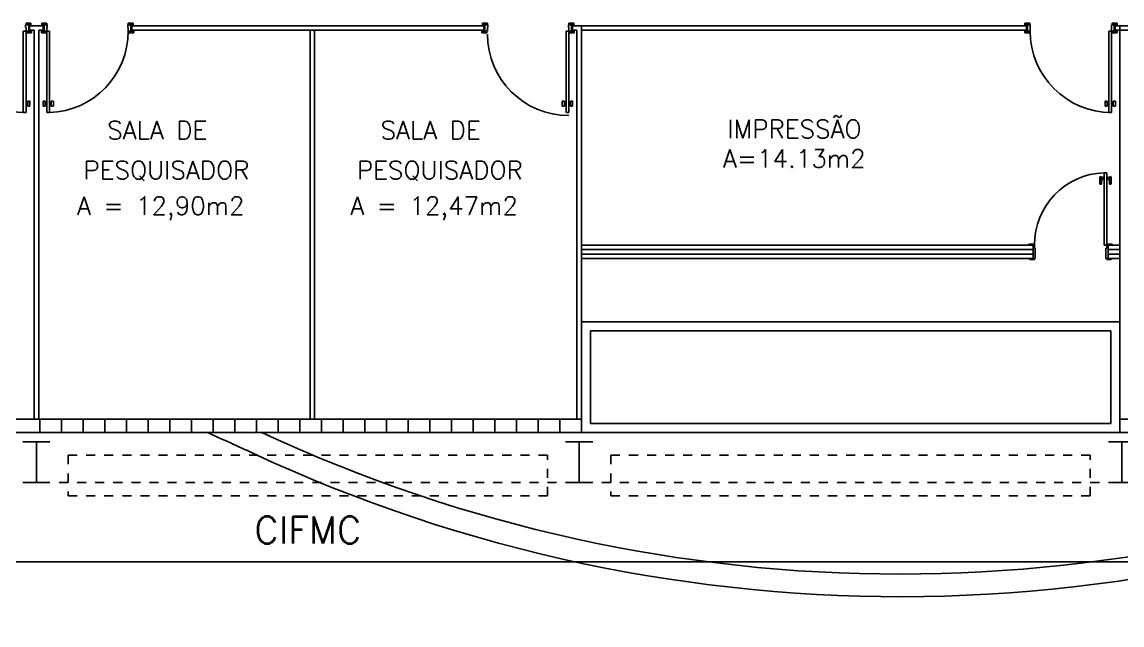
# Model space of a CAD drawing. Extents: x -34.7 to 45.3, y 55.4 to 100.8.
# Drawn here: x -15.07 to -2.91, y 55.45 to 62.11 of the extents above; entities that cross this region are included whole.
import ezdxf

# ---------------------------------------------------------------- set-up
doc = ezdxf.new("R2010")
doc.units = 0
doc.header["$LTSCALE"] = 0.01
doc.header["$MEASUREMENT"] = 0
doc.header["$PDMODE"] = 34
doc.linetypes.add('DASHED', pattern=[0.75, 0.5, -0.25])
doc.linetypes.add('HIDDEN', pattern=[0.375, 0.25, -0.125])
doc.layers.get('0').update_dxf_attribs({"linetype": 'CONTINUOUS'})
doc.layers.get('Defpoints').update_dxf_attribs({"linetype": 'CONTINUOUS'})
for name, color, linetype in [('1', 1, 'CONTINUOUS'), ('2', 2, 'CONTINUOUS'), ('3', 2, 'CONTINUOUS'), ('6', 2, 'CONTINUOUS'), ('ALV', 2, 'CONTINUOUS'), ('AREA', 2, 'CONTINUOUS'), ('MACANETA', 2, 'CONTINUOUS'), ('MARCO', 2, 'CONTINUOUS'), ('PORTA', 2, 'CONTINUOUS'), ('PROJ', 1, 'HIDDEN'), ('TEXTO', 2, 'CONTINUOUS')]:
    doc.layers.add(name, color=color, linetype=linetype)
doc.styles.add('UNB-100', font='simplex.shx', dxfattribs={"height": 0.2})
doc.styles.add('UNB1-100', font='simplex.shx', dxfattribs={"height": 0.3})
doc.dimstyles.new('1-600', dxfattribs={"dimtxt": 0.3, "dimasz": 0.5, "dimexe": 0.7, "dimexo": 0.2, "dimgap": 0.2, "dimtad": 1, "dimdec": 0, "dimzin": 4, "dimdsep": 46, "dimlunit": 6, "dimtxsty": 'UNB1-100', "dimblk": 'OBLIQUE', "dimcen": 0, "dimclrd": 2, "dimclre": 2, "dimclrt": 2, "dimadec": 0, "dimazin": 0, "dimtfac": 1, "dimtdec": 0, "dimtmove": 2, "dimatfit": 3, "dimldrblk": 'NONE', "dimfxl": 0, "dimtolj": 1, "dimtzin": 0, "dimarcsym": 0})

# ---------------------------------------------------------------- blocks, each defined once
blk = doc.blocks.new('PILAR')
at = {"layer": 'ALV'}
for p, q in [((-0.15, 0.225), (0.15, 0.225)), ((0, 0.225), (0, -0.225)), ((-0.15, -0.225), (0.15, -0.225))]:
    blk.add_line(p, q, dxfattribs=at)
blk = doc.blocks.new('MACANETA')
at = {"layer": 'MACANETA'}
for p, q in [((-0.077, 0.052), (-0.077, 0.12)), ((-0.059, 0.052), (-0.059, 0.12)), ((-0.059, 0.075), (-0.036, 0.075)), ((-0.059, 0.052), (-0.036, 0.052)), ((-0.036, 0.044), (-0.036, 0.084)), ((-0.036, 0.084), (-0.03, 0.084)), ((-0.036, 0.044), (-0.03, 0.044)), ((0.006, 0.084), (0, 0.084)), ((0.006, 0.044), (0, 0.044)), ((0.006, 0.044), (0.006, 0.084)), ((0.029, 0.075), (0.006, 0.075)), ((0.029, 0.052), (0.006, 0.052)), ((0.029, 0.052), (0.029, 0.12)), ((0.047, 0.052), (0.047, 0.12))]:
    blk.add_line(p, q, dxfattribs=at)
for centre, start, end in [((-0.068, 0.12), 90, 180), ((-0.068, 0.12), 0, 90), ((0.038, 0.12), 90, 180), ((0.038, 0.12), 0, 90), ((-0.068, 0.052), 180, 270), ((-0.068, 0.052), 270, 0), ((0.038, 0.052), 180, 270), ((0.038, 0.052), 270, 0)]:
    blk.add_arc(centre, 0.00874, start, end, dxfattribs=at)
blk = doc.blocks.new('DOOR80')
at = {"layer": 'PORTA'}
for p, q in [((0.015, -0.8), (0.015, 0)), ((0.015, 0), (0.045, 0)), ((0.045, -0.8), (0.045, 0)), ((0.045, -0.8), (0.015, -0.8))]:
    blk.add_line(p, q, dxfattribs=at)
at = {"layer": 'PORTA', "color": 1}
blk.add_arc((0.015, 0), 0.8, 272.1491, 0, dxfattribs=at)
at = {"layer": 'PORTA'}
blk.add_blockref('MACANETA', (0.045, -0.8), dxfattribs=at)
blk = doc.blocks.new('_Oblique')
at = {"color": 0, "linetype": 'ByBlock', "lineweight": -2}
blk.add_line((-0.5, -0.5), (0.5, 0.5), dxfattribs=at)
blk = doc.blocks.new('*D23')
at = {"layer": 'AREA', "color": 2, "lineweight": -2}
for p, q in [((-32.915, 56.823), (-32.915, 55.446)), ((9.085, 56.823), (9.085, 55.446)), ((9.085, 56.146), (-32.915, 56.146))]:
    blk.add_line(p, q, dxfattribs=at)
at = {"layer": 'Defpoints', "color": 0}
for p in [(-32.915, 57.023), (9.085, 57.023), (-32.915, 56.146)]:
    blk.add_point(p, dxfattribs=at)
at = {"layer": 'AREA', "color": 2, "lineweight": -2, "xscale": 0.5, "yscale": 0.5, "zscale": 0.5, "rotation": 180}
blk.add_blockref('_Oblique', (-32.915, 56.146), dxfattribs=at)
at = {"layer": 'AREA', "color": 2, "lineweight": -2, "xscale": 0.5, "yscale": 0.5, "zscale": 0.5}
blk.add_blockref('_Oblique', (9.085, 56.146), dxfattribs=at)
at = {"layer": 'AREA', "color": 2, "insert": (-11.915, 56.496), "char_height": 0.3, "attachment_point": 5, "style": 'UNB1-100'}
blk.add_mtext('\\A1;CIFMC', dxfattribs=at)
blk = doc.blocks.new('_NONE')
at = {"color": 0, "linetype": 'ByBlock'}
blk.add_circle((0, 0), 0.25, dxfattribs=at)

msp = doc.modelspace()

# ---------------------------------------------------------------- linework, layer by layer
at = {"layer": '1'}
msp.add_line((-8.89, 57.573), (-2.94, 57.573), dxfattribs=at)
for points in [[(2.255, 57.573, -0.229813), (-12.521, 57.345, 0.004896), (-13.023, 57.573)], [(-12.419, 57.573, -0.000036), (-12.415, 57.571, 0.221758), (1.683, 57.573)]]:
    msp.add_lwpolyline(points, format="xyb", dxfattribs=at)
at = {"layer": '2'}
for p, q in [((-8.89, 59.648), (-3.898, 59.648)), ((-3.898, 59.648), (-3.998, 59.648)), ((-3.898, 59.648), (-3.898, 59.498)), ((-3.068, 59.648), (-3.068, 59.498)), ((-3.068, 59.648), (-2.94, 59.648)), ((-8.89, 59.498), (-3.898, 59.498)), ((-3.898, 59.498), (-3.998, 59.498)), ((-3.068, 59.498), (-2.94, 59.498))]:
    msp.add_line(p, q, dxfattribs=at)
at = {"layer": '3'}
for p, q in [((-15.035, 62.053), (-15.035, 62.083)), ((-14.975, 62.083), (-15.035, 62.083)), ((-15.03, 62.053), (-15.035, 62.053)), ((-15.03, 62.103), (-15.03, 62.083)), ((-14.975, 62.103), (-15.03, 62.103)), ((-15.03, 62.013), (-15.03, 62.053)), ((-15, 62.013), (-15, 62.083)), ((-14.99, 62.073), (-14.915, 62.073)), ((-14.99, 62.023), (-14.99, 62.073)), ((-14.99, 62.023), (-14.94, 62.023)), ((-14.975, 62.103), (-14.975, 62.083)), ((-14.94, 62.023), (-14.94, 57.723)), ((-14.94, 62.023), (-14.94, 57.723)), ((-14.84, 62.073), (-14.915, 62.073)), ((-14.89, 62.023), (-14.89, 57.723)), ((-14.89, 62.023), (-14.89, 57.723)), ((-14.84, 62.023), (-14.89, 62.023)), ((-14.855, 62.103), (-14.855, 62.083)), ((-14.855, 62.103), (-14.8, 62.103)), ((-14.855, 62.083), (-14.795, 62.083)), ((-14.84, 62.023), (-14.84, 62.073)), ((-14.83, 62.013), (-14.83, 62.083)), ((-14.8, 62.103), (-14.8, 62.083)), ((-14.8, 62.013), (-14.8, 62.053)), ((-14.8, 62.053), (-14.795, 62.053)), ((-14.795, 62.053), (-14.795, 62.083)), ((-13.845, 62.083), (-13.905, 62.083)), ((-13.905, 62.053), (-13.905, 62.083)), ((-13.845, 62.083), (-13.905, 62.083)), ((-13.9, 62.053), (-13.905, 62.053)), ((-13.845, 62.103), (-13.9, 62.103)), ((-13.9, 62.103), (-13.9, 62.083)), ((-13.9, 62.013), (-13.9, 62.053)), ((-13.87, 62.013), (-13.87, 62.083)), ((-13.86, 62.073), (-9.96, 62.073)), ((-13.86, 62.023), (-13.86, 62.073)), ((-13.86, 62.023), (-9.96, 62.023)), ((-13.845, 62.103), (-13.845, 62.083)), ((-11.89, 62.023), (-11.89, 57.723)), ((-11.89, 62.023), (-11.89, 57.723)), ((-11.84, 62.023), (-11.84, 57.723)), ((-11.84, 62.023), (-11.84, 57.723)), ((-9.985, 62.103), (-9.985, 62.083)), ((-9.985, 62.103), (-9.93, 62.103)), ((-9.985, 62.083), (-9.925, 62.083)), ((-9.985, 62.083), (-9.925, 62.083)), ((-9.97, 62.023), (-9.97, 62.073)), ((-9.96, 62.013), (-9.96, 62.083)), ((-9.93, 62.103), (-9.93, 62.083)), ((-9.93, 62.053), (-9.925, 62.053)), ((-9.93, 62.013), (-9.93, 62.053)), ((-9.925, 62.053), (-9.925, 62.083)), ((-9.035, 62.053), (-9.035, 62.083)), ((-8.975, 62.083), (-9.035, 62.083)), ((-9.03, 62.053), (-9.035, 62.053)), ((-9.03, 62.103), (-9.03, 62.083)), ((-8.975, 62.103), (-9.03, 62.103)), ((-9.03, 62.013), (-9.03, 62.053)), ((-9, 62.013), (-9, 62.083)), ((-9, 62.073), (-8.89, 62.073)), ((-9, 62.023), (-8.94, 62.023)), ((-8.99, 62.023), (-8.99, 62.073)), ((-8.99, 62.073), (-8.915, 62.073)), ((-8.99, 62.023), (-8.94, 62.023)), ((-8.975, 62.103), (-8.975, 62.083)), ((-8.94, 62.023), (-8.94, 57.723)), ((-8.94, 62.023), (-8.94, 57.723)), ((-8.89, 62.073), (-8.89, 57.723)), ((-3.97, 62.073), (-8.89, 62.073)), ((-8.89, 62.023), (-8.89, 57.723)), ((-3.97, 62.023), (-8.89, 62.023)), ((-3.99, 62.103), (-3.99, 62.083)), ((-3.99, 62.103), (-3.935, 62.103)), ((-3.99, 62.083), (-3.93, 62.083)), ((-3.97, 62.073), (-3.97, 62.023)), ((-3.97, 62.023), (-3.97, 62.073)), ((-3.96, 62.083), (-3.96, 62.013)), ((-3.96, 62.013), (-3.96, 62.083)), ((-3.935, 62.103), (-3.935, 62.083)), ((-3.93, 62.083), (-3.93, 62.043)), ((-3.93, 62.013), (-3.93, 62.053)), ((-2.97, 62.083), (-3.03, 62.083)), ((-3.03, 62.083), (-3.03, 62.043)), ((-3.03, 62.013), (-3.03, 62.053)), ((-2.97, 62.103), (-3.025, 62.103)), ((-3.025, 62.103), (-3.025, 62.083)), ((-3, 62.083), (-3, 62.013)), ((-3, 62.013), (-3, 62.083)), ((-2.99, 62.073), (-2.99, 62.023)), ((-2.94, 62.073), (-2.99, 62.073)), ((-2.99, 62.023), (-2.99, 62.073)), ((-0.97, 62.023), (-2.99, 62.023)), ((-2.97, 62.103), (-2.97, 62.083)), ((-2.94, 62.073), (-2.94, 57.723)), ((2.03, 62.073), (-2.94, 62.073)), ((-2.94, 62.023), (-2.94, 57.723)), ((-15.06, 61.113), (-15.06, 62.013)), ((-15.06, 62.013), (-15.03, 62.013)), ((-15.03, 62.013), (-15.03, 61.113)), ((-14.97, 62.013), (-15.03, 62.013)), ((-15.025, 61.993), (-15.025, 62.013)), ((-14.97, 61.993), (-15.025, 61.993)), ((-14.97, 61.993), (-14.97, 62.013)), ((-14.86, 61.993), (-14.86, 62.013)), ((-14.86, 62.013), (-14.8, 62.013)), ((-14.86, 61.993), (-14.805, 61.993)), ((-14.805, 61.993), (-14.805, 62.013)), ((-14.8, 62.013), (-14.8, 61.113)), ((-14.77, 62.013), (-14.8, 62.013)), ((-14.77, 61.113), (-14.77, 62.013)), ((-13.84, 62.013), (-13.9, 62.013)), ((-13.895, 61.993), (-13.895, 62.013)), ((-13.84, 61.993), (-13.895, 61.993)), ((-13.84, 61.993), (-13.84, 62.013)), ((-9.99, 61.993), (-9.99, 62.013)), ((-9.99, 62.013), (-9.93, 62.013)), ((-9.99, 61.993), (-9.935, 61.993)), ((-9.935, 61.993), (-9.935, 62.013)), ((-9.06, 62.013), (-9.03, 62.013)), ((-9.06, 61.113), (-9.06, 62.013)), ((-8.97, 62.013), (-9.03, 62.013)), ((-9.03, 62.013), (-9.03, 61.113)), ((-9.025, 61.993), (-9.025, 62.013)), ((-8.97, 61.993), (-9.025, 61.993)), ((-8.97, 61.993), (-8.97, 62.013)), ((-3.99, 61.993), (-3.99, 62.013)), ((-3.99, 62.013), (-3.93, 62.013)), ((-3.99, 61.993), (-3.935, 61.993)), ((-3.935, 61.993), (-3.935, 62.013)), ((-3.06, 62.013), (-3.03, 62.013)), ((-3.06, 61.113), (-3.06, 62.013)), ((-3.03, 61.993), (-3.03, 62.013)), ((-2.97, 62.013), (-3.03, 62.013)), ((-3.03, 62.013), (-3.03, 61.113)), ((-3.025, 61.993), (-3.025, 62.013)), ((-2.97, 61.993), (-3.025, 61.993)), ((-2.97, 61.993), (-2.97, 62.013)), ((-15.011, 61.183), (-15.011, 61.238)), ((-15.011, 61.238), (-14.988, 61.238)), ((-14.988, 61.183), (-15.011, 61.183)), ((-14.988, 61.238), (-14.988, 61.183)), ((-14.842, 61.238), (-14.842, 61.183)), ((-14.819, 61.238), (-14.842, 61.238)), ((-14.842, 61.183), (-14.819, 61.183)), ((-14.819, 61.183), (-14.819, 61.238)), ((-14.751, 61.238), (-14.728, 61.238)), ((-14.751, 61.183), (-14.751, 61.238)), ((-14.728, 61.183), (-14.751, 61.183)), ((-14.728, 61.238), (-14.728, 61.183)), ((-9.079, 61.238), (-9.102, 61.238)), ((-9.102, 61.238), (-9.102, 61.183)), ((-9.102, 61.183), (-9.079, 61.183)), ((-9.079, 61.183), (-9.079, 61.238)), ((-9.011, 61.183), (-9.011, 61.238)), ((-9.011, 61.238), (-8.988, 61.238)), ((-8.988, 61.183), (-9.011, 61.183)), ((-8.988, 61.238), (-8.988, 61.183)), ((-3.079, 61.238), (-3.102, 61.238)), ((-3.102, 61.238), (-3.102, 61.183)), ((-3.102, 61.183), (-3.079, 61.183)), ((-3.079, 61.183), (-3.079, 61.238)), ((-3.011, 61.183), (-3.011, 61.238)), ((-3.011, 61.238), (-2.988, 61.238)), ((-2.988, 61.183), (-3.011, 61.183)), ((-2.988, 61.238), (-2.988, 61.183)), ((-15.03, 61.113), (-15.06, 61.113)), ((-14.8, 61.113), (-14.77, 61.113)), ((-9.03, 61.113), (-9.06, 61.113)), ((-3.03, 61.113), (-3.06, 61.113)), ((-8.89, 59.598), (-3.898, 59.598)), ((-3.898, 59.598), (-3.998, 59.598)), ((-3.068, 59.598), (-2.94, 59.598)), ((-8.89, 59.548), (-3.898, 59.548)), ((-3.898, 59.548), (-3.998, 59.548)), ((-3.068, 59.548), (-2.94, 59.548)), ((-32.84, 57.723), (-8.89, 57.723)), ((-14.877, 57.723), (-14.877, 57.573)), ((-14.638, 57.723), (-14.638, 57.573)), ((-14.398, 57.723), (-14.398, 57.573)), ((-14.159, 57.723), (-14.159, 57.573)), ((-13.919, 57.723), (-13.919, 57.573)), ((-13.68, 57.723), (-13.68, 57.573)), ((-13.44, 57.723), (-13.44, 57.573)), ((-13.201, 57.723), (-13.201, 57.573)), ((-12.961, 57.723), (-12.961, 57.573)), ((-12.722, 57.723), (-12.722, 57.573)), ((-12.482, 57.723), (-12.482, 57.573)), ((-12.243, 57.723), (-12.243, 57.573)), ((-12.003, 57.723), (-12.003, 57.573)), ((-11.764, 57.723), (-11.764, 57.573)), ((-11.524, 57.723), (-11.524, 57.573)), ((-11.285, 57.723), (-11.285, 57.573)), ((-11.045, 57.723), (-11.045, 57.573)), ((-10.806, 57.723), (-10.806, 57.573)), ((-10.566, 57.723), (-10.566, 57.573)), ((-10.327, 57.723), (-10.327, 57.573)), ((-10.087, 57.723), (-10.087, 57.573)), ((-9.848, 57.723), (-9.848, 57.573)), ((-9.608, 57.723), (-9.608, 57.573)), ((-9.369, 57.723), (-9.369, 57.573)), ((-9.129, 57.723), (-9.129, 57.573)), ((-8.89, 57.723), (-8.89, 57.573)), ((-2.94, 57.723), (-2.94, 57.573)), ((-2.94, 57.723), (9.11, 57.723)), ((-32.84, 57.573), (-8.89, 57.573)), ((-2.94, 57.573), (9.11, 57.573))]:
    msp.add_line(p, q, dxfattribs=at)
at = {"layer": '6'}
for points in [[(-8.89, 58.798), (-2.94, 58.798), (-2.94, 57.573), (-8.89, 57.573)], [(-8.79, 58.698), (-3.04, 58.698), (-3.04, 57.673), (-8.79, 57.673)]]:
    msp.add_lwpolyline(points, close=True, dxfattribs=at)
at = {"layer": 'MARCO'}
for p, q in [((-3.943, 59.658), (-3.893, 59.658)), ((-3.943, 59.648), (-3.943, 59.658)), ((-3.898, 59.648), (-3.893, 59.648)), ((-3.893, 59.658), (-3.893, 59.648)), ((-3.893, 59.648), (-3.883, 59.648)), ((-3.883, 59.648), (-3.883, 59.613)), ((-3.883, 59.613), (-3.873, 59.613)), ((-3.873, 59.613), (-3.873, 59.498)), ((-3.093, 59.613), (-3.093, 59.498)), ((-3.083, 59.613), (-3.093, 59.613)), ((-3.083, 59.648), (-3.083, 59.613)), ((-3.073, 59.648), (-3.083, 59.648)), ((-3.073, 59.658), (-3.073, 59.648)), ((-3.023, 59.658), (-3.073, 59.658)), ((-3.068, 59.648), (-3.073, 59.648)), ((-3.023, 59.648), (-3.023, 59.658)), ((-3.933, 59.488), (-3.933, 59.498)), ((-3.883, 59.488), (-3.933, 59.488)), ((-3.898, 59.498), (-3.883, 59.498)), ((-3.883, 59.498), (-3.883, 59.488)), ((-3.873, 59.498), (-3.883, 59.498)), ((-3.093, 59.498), (-3.083, 59.498)), ((-3.068, 59.498), (-3.083, 59.498)), ((-3.083, 59.498), (-3.083, 59.488)), ((-3.083, 59.488), (-3.033, 59.488)), ((-3.033, 59.488), (-3.033, 59.498))]:
    msp.add_line(p, q, dxfattribs=at)
at = {"layer": 'PORTA', "color": 1}
for centre, start, end in [((-15.03, 62.013), 180, 270), ((-14.8, 62.013), 271.9092, 0), ((-9.03, 61.98), 180, 270), ((-3.03, 62.013), 180, 270)]:
    msp.add_arc(centre, 0.9, start, end, dxfattribs=at)
at = {"layer": 'PROJ', "linetype": 'DASHED'}
msp.add_lwpolyline([(-33.065, 57.023), (45.235, 57.023), (45.234, 69.494), (15.235, 69.473), (15.235, 81.023), (45.235, 81.023), (45.235, 93.473), (-33.065, 93.473), (-33.065, 81.023), (8.935, 81.023), (8.935, 69.473), (-33.065, 69.473)], close=True, dxfattribs=at)
at = {"layer": 'PROJ'}
for points in [[(-9.265, 56.873), (-9.265, 57.323), (-14.565, 57.323), (-14.565, 56.873)], [(-3.265, 56.873), (-3.265, 57.323), (-8.565, 57.323), (-8.565, 56.873)]]:
    msp.add_lwpolyline(points, close=True, dxfattribs=at)

# ---------------------------------------------------------------- block references
at = {"layer": '6'}
for p in [(-14.915, 57.248), (-8.915, 57.248), (-2.915, 57.248)]:
    msp.add_blockref('PILAR', p, dxfattribs=at)
at = {"layer": 'PORTA', "rotation": 180.0000000051447}
msp.add_blockref('DOOR80', (-3.068, 59.648), dxfattribs=at)

# ---------------------------------------------------------------- texts
at = {"layer": 'AREA', "style": 'UNB-100'}
for s, p in [('A=14.13m2', (-7.326, 60.504)), ('A = 12,90m2', (-14.466, 59.982)), ('A = 12,47m2', (-11.444, 59.982))]:
    msp.add_text(s, height=0.2, dxfattribs=at).set_placement(p)
at = {"layer": 'TEXTO', "style": 'UNB-100'}
for s, p in [('IMPRESSÃO', (-7.276, 60.831)), ('SALA DE ', (-14.132, 60.818)), ('SALA DE ', (-11.11, 60.818)), ('PESQUISADOR', (-14.394, 60.376)), ('PESQUISADOR', (-11.372, 60.376))]:
    msp.add_text(s, height=0.2, dxfattribs=at).set_placement(p)

# ---------------------------------------------------------------- dimensions: what is measured, and where the dimension line sits
at = {"layer": 'AREA'}
dim = msp.add_linear_dim(base=(-32.915, 56.146), p1=(9.085, 57.023), p2=(-32.915, 57.023), text='CIFMC', dimstyle='1-600', dxfattribs=at)
dim.commit()
dim.dimension.update_dxf_attribs({"geometry": '*D23', "text_midpoint": (-11.915, 56.496)})

doc.saveas('drawing.dxf')
